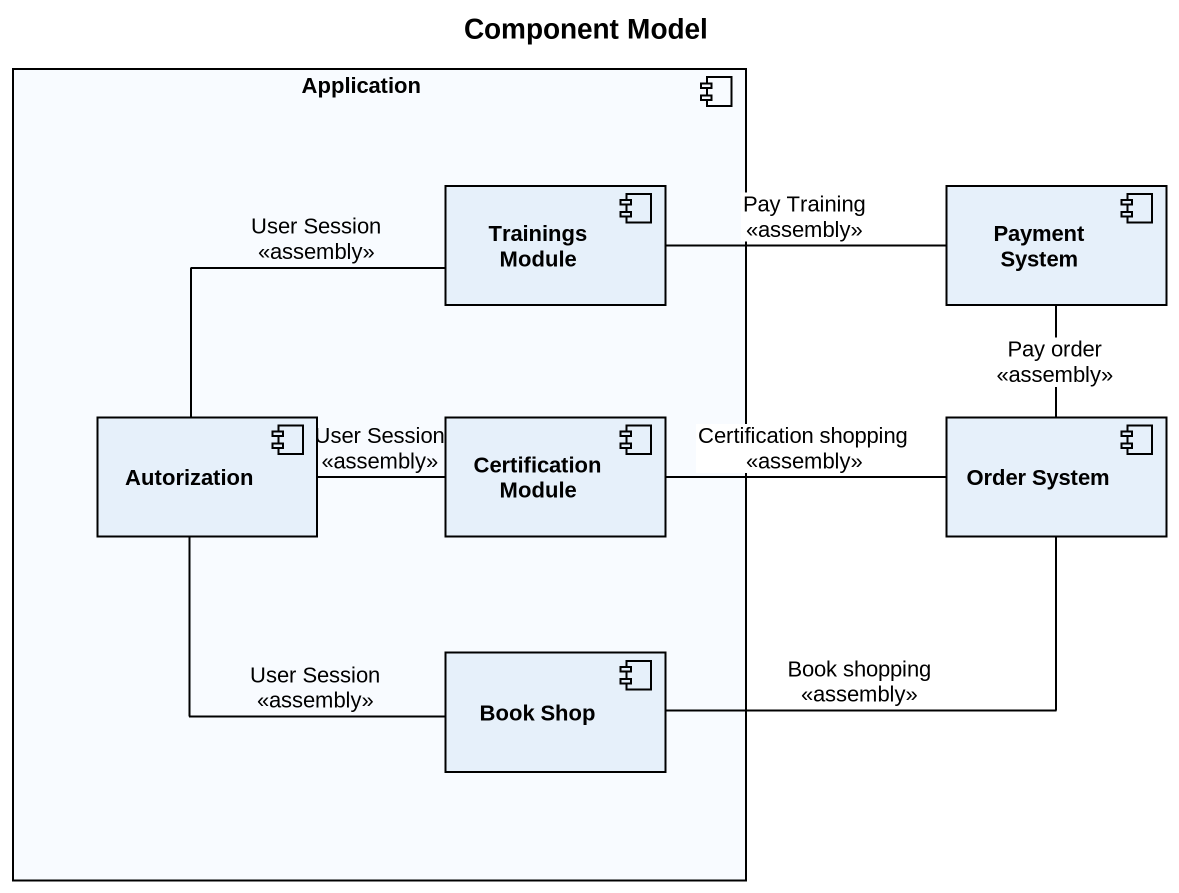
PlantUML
@startuml
title Component Model
component Application {
  component "Trainings Module" as Trainings_Module
  component Autorization
  component "Certification Module" as Certification_Module
  component "Book Shop" as Book_Shop
}
component "Payment System" as Payment_System
component "Order System" as Order_System
Trainings_Module -right- Payment_System : Pay Training\n<<assembly>>
Autorization -up- Trainings_Module : User Session\n<<assembly>>
Autorization -right- Certification_Module : User Session\n<<assembly>>
Autorization -- Book_Shop : User Session\n<<assembly>>
Certification_Module -right- Order_System : Certification shopping\n<<assembly>>
Order_System -up- Payment_System : Pay order\n<<assembly>>
Book_Shop -right- Order_System : Book shopping\n<<assembly>>
@enduml
